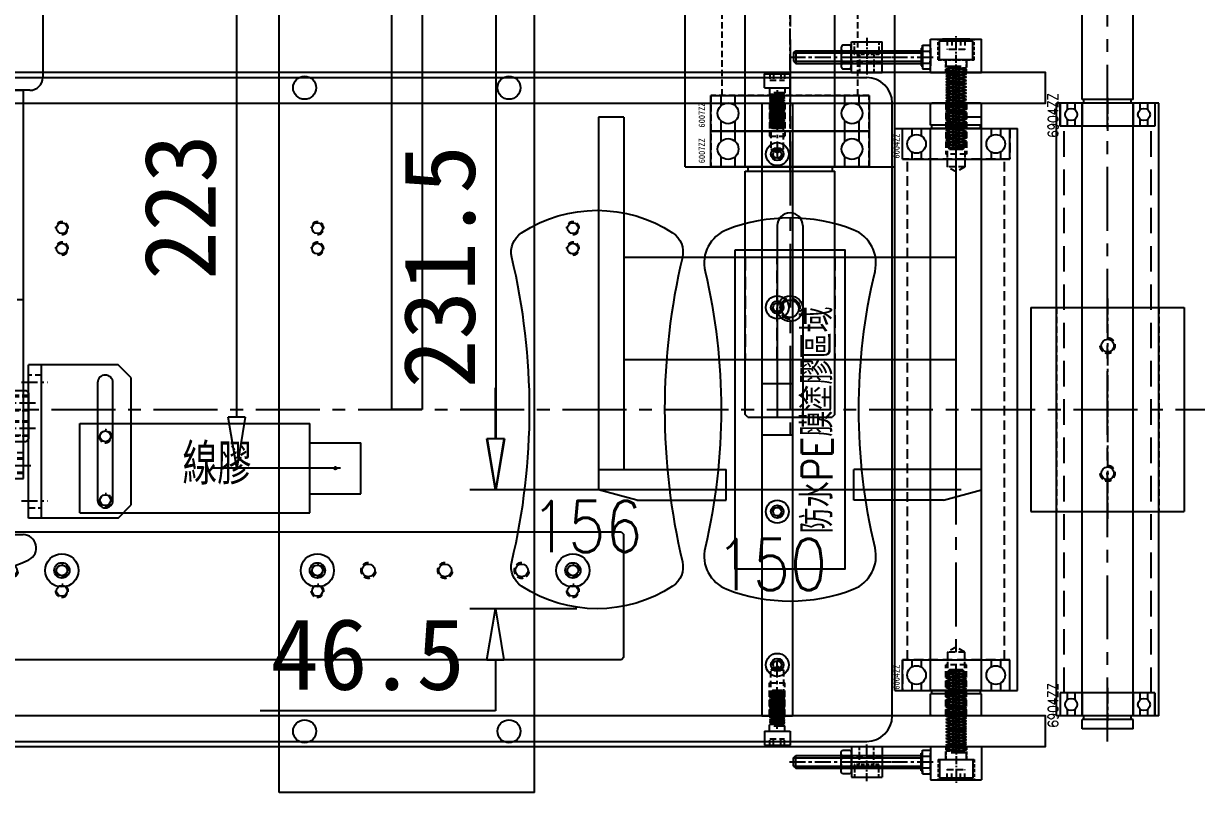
# Model space of a CAD drawing. Extents: x -1323 to 2728, y -2082 to -314.
# Drawn here: x -293.5 to 165.7, y -808.5 to -507.3 of the extents above; entities that cross this region are included whole.
import ezdxf

# ---------------------------------------------------------------- set-up
doc = ezdxf.new("R2010")
doc.units = 0
doc.header["$LTSCALE"] = 5
doc.header["$MEASUREMENT"] = 0
doc.linetypes.add('CENTER', pattern=[2, 1.25, -0.25, 0.25, -0.25])
doc.linetypes.add('DASHED', pattern=[0.75, 0.5, -0.25])
doc.layers.get('0').update_dxf_attribs({"linetype": 'CONTINUOUS'})
doc.layers.get('DEFPOINTS').update_dxf_attribs({"linetype": 'CONTINUOUS'})
for name, color, linetype in [('BLOCK', 5, 'CONTINUOUS'), ('CENTER', 1, 'CENTER'), ('DASHED', 2, 'DASHED'), ('DIM', 1, 'CONTINUOUS'), ('EXHAUST_AIR', 2, 'CONTINUOUS'), ('MAIN', 3, 'CONTINUOUS'), ('RRR', 1, 'CONTINUOUS'), ('TEMP', 150, 'CONTINUOUS')]:
    doc.layers.add(name, color=color, linetype=linetype)
doc.styles.add('CHINESE', font='romans.shx', dxfattribs={"width": 0.85, "height": 4, "bigfont": 'chineset.shx'})
doc.dimstyles.new('WEN', dxfattribs={"dimscale": 0, "dimtxt": 3.5, "dimasz": 2.5, "dimexe": 1.25, "dimexo": 1, "dimgap": 1, "dimtad": 1, "dimtoh": 1, "dimdsep": 46, "dimtxsty": 'Standard', "dimblk1": 'CLOSED', "dimblk2": 'CLOSED', "dimsah": 1, "dimcen": 0.5, "dimclrd": 1, "dimclre": 1, "dimclrt": 1, "dimadec": 0, "dimazin": 0, "dimtfac": 1, "dimtofl": 0, "dimtmove": 0, "dimatfit": 2, "dimldrblk": 'CLOSED', "dimfxl": 0, "dimtvp": 1, "dimtolj": 1, "dimtzin": 0, "dimarcsym": 0})

# ---------------------------------------------------------------- blocks, each defined once
blk = doc.blocks.new('0545-1')
at = {"layer": 'BLOCK', "color": 0, "linetype": 'Continuous'}
for centre in [(0, 65), (0, 15)]:
    blk.add_circle(centre, 2.5, dxfattribs=at)
at = {"layer": 'BLOCK', "color": 0, "linetype": 'DASHED'}
for centre in [(0, 65), (0, 15)]:
    blk.add_arc(centre, 3, 180, 90, dxfattribs=at)
at = {"layer": 'CENTER', "color": 0}
blk.add_line((0, 83.44), (0, -3.44), dxfattribs=at)
at = {"layer": 'DASHED', "color": 0}
for p, q in [((-20, 80), (-20, 0)), ((20, 80), (20, 0))]:
    blk.add_line(p, q, dxfattribs=at)
at = {"layer": 'MAIN', "color": 0}
for p, q in [((-30, 80), (-30, 0)), ((-30, 80), (30, 80)), ((30, 80), (30, 0)), ((-0.5, 15), (0.5, 15)), ((0, 14.5), (0, 15.5)), ((-30, 0), (30, 0))]:
    blk.add_line(p, q, dxfattribs=at)
blk = doc.blocks.new('0005-0')
at = {"layer": 'MAIN', "color": 0, "linetype": 'Continuous', "ltscale": 4}
for p, q in [((10, 0), (-10, 0)), ((-10, -62.6), (-10, 0)), ((10, -62.6), (10, 0)), ((10, -62.6), (-10, -62.6)), ((-10, -304), (-10, -64)), ((10, -64), (-10, -64)), ((-9.25, -64), (-9.25, -62.6)), ((9.25, -64), (9.25, -62.6)), ((10, -304), (10, -64)), ((10, -304), (-10, -304)), ((-10, -309), (-10, -305.4)), ((10, -305.4), (-10, -305.4)), ((-9.25, -305.4), (-9.25, -304)), ((9.25, -305.4), (9.25, -304)), ((10, -309), (10, -305.4)), ((10, -309), (-10, -309))]:
    blk.add_line(p, q, dxfattribs=at)
at = {"layer": 'MAIN', "color": 0, "linetype": 'DASHED', "ltscale": 4}
for p, q in [((-5, 0), (-5, -19)), ((-4.25, 0), (-4.25, -24)), ((4.25, -24), (4.25, 0)), ((5, 0), (5, -19)), ((-5, -19), (5, -19)), ((-4.25, -24), (4.25, -24)), ((-4.25, -24), (0, -26.45)), ((0, -26.45), (4.25, -24))]:
    blk.add_line(p, q, dxfattribs=at)
at = {"layer": 'MAIN', "color": 0, "linetype": 'CENTER', "ltscale": 4}
for p, q in [((0, -313.97), (0, 3.58)), ((0, 2.04), (0, -28.49))]:
    blk.add_line(p, q, dxfattribs=at)
blk = doc.blocks.new('0004-0')
at = {"layer": 'MAIN', "color": 0, "linetype": 'Continuous', "ltscale": 4}
for p, q in [((-20, -240), (-20, 0)), ((20, 0), (-20, 0)), ((20, -240), (20, 0)), ((20, -240), (-20, -240))]:
    blk.add_line(p, q, dxfattribs=at)
at = {"layer": 'MAIN', "color": 0, "linetype": 'DASHED', "ltscale": 4}
for p, q in [((-18.5, -9), (-18.5, 0)), ((18.5, 0), (18.5, -9)), ((18.5, -9), (-18.5, -9)), ((-17, -231), (-17, -9)), ((17, -231), (17, -9)), ((-18.5, -231), (-18.5, -240)), ((18.5, -231), (-18.5, -231)), ((18.5, -240), (18.5, -231))]:
    blk.add_line(p, q, dxfattribs=at)
blk = doc.blocks.new('6904')
at = {"layer": 'MAIN', "color": 0, "linetype": 'Continuous'}
for p, q in [((0, -18.5), (0, 18.5)), ((9, 18.5), (0, 18.5)), ((9, -18.5), (9, 18.5)), ((9, 10), (0, 10)), ((9, -10), (0, -10)), ((9, -18.5), (0, -18.5))]:
    blk.add_line(p, q, dxfattribs=at)
at = {"layer": 'MAIN', "color": 0}
for p, q in [((0, 15.75), (2.65, 15.75)), ((6.35, 15.75), (9, 15.75)), ((0, 12.75), (2.65, 12.75)), ((6.35, 12.75), (9, 12.75)), ((0, -12.75), (2.65, -12.75)), ((6.35, -12.75), (9, -12.75)), ((0, -15.75), (2.65, -15.75)), ((6.35, -15.75), (9, -15.75))]:
    blk.add_line(p, q, dxfattribs=at)
at = {"layer": 'MAIN', "color": 0, "linetype": 'CENTER'}
blk.add_line((11.07, 0), (-1.91, 0), dxfattribs=at)
at = {"layer": 'MAIN', "color": 0, "linetype": 'Continuous'}
for centre in [(4.5, 14.25), (4.5, -14.25)]:
    blk.add_circle(centre, 2.38, dxfattribs=at)
at = {"layer": 'MAIN', "color": 0, "linetype": 'Continuous', "style": 'CHINESE', "width": 0.85}
blk.add_text('6904ZZ', height=4, dxfattribs=at).set_placement((-4.56, 19.33))
blk = doc.blocks.new('SL6-002-1')
at = {"layer": 'MAIN', "color": 3, "linetype": 'Continuous'}
blk.add_blockref('0005-0', (46, -16), dxfattribs=at)
at = {"layer": 'MAIN', "color": 8, "linetype": 'Continuous', "rotation": 90}
for p in [(46, -89), (46, -320)]:
    blk.add_blockref('6904', p, dxfattribs=at)
at = {"layer": 'MAIN', "color": 4, "linetype": 'Continuous'}
blk.add_blockref('0004-0', (46, -80), dxfattribs=at)
blk = doc.blocks.new('SL6-080-1')
at = {"layer": 'MAIN'}
blk.add_blockref('SL6-002-1', (-46, 0), dxfattribs=at)
at = {"layer": 'MAIN', "color": 6}
blk.add_blockref('0545-1', (0, -240), dxfattribs=at)
blk = doc.blocks.new('0519-0')
at = {"layer": 'CENTER', "color": 0, "ltscale": 4}
blk.add_line((0, 74.93), (0, -282.01), dxfattribs=at)
at = {"layer": 'MAIN', "color": 0, "ltscale": 3}
for p, q in [((-17.5, -175), (-17.5, -30)), ((17.5, -175), (17.5, -30)), ((-17.5, -175), (17.5, -175)), ((-17.5, -176.7), (17.5, -176.7)), ((-17.5, -272), (-17.5, -176.7)), ((-16.5, -175), (-16.5, -176.7)), ((16.5, -175), (16.5, -176.7)), ((17.5, -272), (17.5, -176.7)), ((-16.5, -273), (-17.5, -272))]:
    blk.add_line(p, q, dxfattribs=at)
at = {"layer": 'MAIN', "color": 0}
for p, q in [((-5, -198), (-5, -273)), ((5, -198), (5, -273)), ((-16.5, -273), (16.5, -273)), ((17.5, -272), (16.5, -273))]:
    blk.add_line(p, q, dxfattribs=at)
blk.add_arc((0, -198), 5, 0, 180, dxfattribs=at)
blk = doc.blocks.new('0518-0')
at = {"layer": 'BLOCK', "color": 0, "linetype": 'Continuous', "ltscale": 2}
blk.add_circle((0, -20), 3.4, dxfattribs=at)
at = {"layer": 'BLOCK', "color": 0, "linetype": 'DASHED', "ltscale": 2}
blk.add_arc((0, -20), 4, 180, 90, dxfattribs=at)
at = {"layer": 'MAIN', "color": 0}
for p, q in [((-60, 55), (-75, 50.98)), ((60, 55), (75, 50.98))]:
    blk.add_line(p, q, dxfattribs=at)
at = {"layer": 'MAIN', "color": 0, "ltscale": 2}
for p, q in [((-75, 50.98), (-75, -95)), ((-60, 55), (-25, 55)), ((-25, 55), (-25, 43)), ((25, 55), (25, 43)), ((60, 55), (25, 55)), ((75, -95), (75, 50.98)), ((-75, 43), (-25, 43)), ((-65, 43), (-65, -95)), ((75, 43), (25, 43)), ((65, -95), (65, 43)), ((-65, 0), (65, 0)), ((-65, -40), (65, -40)), ((-75, -95), (-65, -95)), ((65, -95), (75, -95))]:
    blk.add_line(p, q, dxfattribs=at)
at = {"layer": 'MAIN', "color": 0, "linetype": 'DASHED', "ltscale": 2}
for p, q in [((-17.5, -40), (-17.5, 0)), ((-5, -40), (-5, 0)), ((5, 0), (5, -40)), ((17.5, -40), (17.5, 0))]:
    blk.add_line(p, q, dxfattribs=at)
at = {"layer": 'MAIN', "color": 0, "ltscale": 2}
blk.add_circle((0, -20), 5, dxfattribs=at)
blk = doc.blocks.new('0516-0')
at = {"layer": 'CENTER', "color": 0}
blk.add_line((0, -107.05), (0, 42.63), dxfattribs=at)
at = {"layer": 'DASHED', "color": 0}
for p, q in [((-35.5, 20), (-35.5, 40)), ((-31, 40), (-31, 12)), ((31, 12), (31, 40)), ((35.5, 20), (35.5, 40)), ((-31, 12), (31, 12)), ((-26.5, -77), (-26.5, 12)), ((26.5, -77), (26.5, 12)), ((31, -77), (-31, -77)), ((-31, -77), (-31, -105)), ((31, -105), (31, -77))]:
    blk.add_line(p, q, dxfattribs=at)
at = {"layer": 'MAIN', "color": 0}
for p, q in [((-37.5, 39), (-36.5, 40)), ((-37.5, 0), (-37.5, 39)), ((-36.5, 40), (36.5, 40)), ((-4.25, 18), (-4.25, 40)), ((4.25, 18), (4.25, 40)), ((36.5, 40), (37.5, 39)), ((37.5, 0), (37.5, 39)), ((0, 17.5), (0, 18.5)), ((-0.5, 18), (0.5, 18)), ((-41, 0), (41, 0)), ((-41, -105), (-41, 0)), ((41, -105), (41, 0)), ((-41, -105), (37.5, -105)), ((-34, -105), (41, -105))]:
    blk.add_line(p, q, dxfattribs=at)
at = {"layer": 'MAIN', "color": 0, "linetype": 'Continuous'}
for p, q in [((-37.5, 20), (-4.25, 20)), ((4.25, 20), (37.5, 20))]:
    blk.add_line(p, q, dxfattribs=at)
at = {"layer": 'MAIN', "color": 0}
blk.add_arc((0, 18), 4.25, 180, 0, dxfattribs=at)
blk = doc.blocks.new('6007')
at = {"layer": 'MAIN', "color": 0}
for p, q in [((0, 31), (14, 31)), ((0, -31), (0, 31)), ((14, 31), (14, -31)), ((0, 27), (3.983228, 27)), ((10.016772, 27), (14, 27)), ((0, 21.5), (3.983228, 21.5)), ((10.016772, 21.5), (14, 21.5)), ((0, 17.5), (14, 17.5)), ((0, -17.5), (14, -17.5)), ((0, -21.500006), (3.983228, -21.500006)), ((10.016772, -21.500006), (14, -21.500006)), ((0, -27), (3.983228, -27)), ((10.016772, -27), (14, -27)), ((14, -31), (0, -31))]:
    blk.add_line(p, q, dxfattribs=at)
for centre in [(7, 24.25), (7, -24.25)]:
    blk.add_circle(centre, 4.082085, dxfattribs=at)
at = {"layer": 'MAIN', "color": 0, "width": 0.8}
blk.add_text('6007ZZ', height=2.5, dxfattribs=at).set_placement((1.436719, 33.277393))
blk = doc.blocks.new('SL6-032-0')
at = {"layer": 'DIM', "color": 8}
blk.add_blockref('0519-0', (0, 70), dxfattribs=at)
at = {"layer": 'DIM', "color": 31, "rotation": 180}
blk.add_blockref('0518-0', (0, -180.52), dxfattribs=at)
at = {"layer": 'MAIN', "color": 6}
blk.add_blockref('0516-0', (0, 0), dxfattribs=at)
at = {"layer": 'MAIN', "color": 8, "rotation": 90}
for p in [(0, -91), (0, -105)]:
    blk.add_blockref('6007', p, dxfattribs=at)
blk = doc.blocks.new('0547-0')
at = {"layer": 'BLOCK', "color": 0, "linetype": 'Continuous'}
for centre in [(120, -29), (220, -29), (320, -29), (120, -37), (220, -37), (320, -37), (120, -163), (220, -163), (320, -163), (120, -171), (220, -171), (320, -171)]:
    blk.add_circle(centre, 2.1, dxfattribs=at)
at = {"layer": 'BLOCK', "color": 0, "linetype": 'DASHED'}
for centre, start, end in [((120, -29), 270, 180), ((220, -29), 270, 180), ((320, -29), 270, 180), ((120, -37), 270, 180), ((220, -37), 270, 180), ((320, -37), 270, 180), ((120, -163), 180, 90), ((220, -163), 180, 90), ((320, -163), 180, 90), ((120, -171), 180, 90), ((220, -171), 180, 90), ((320, -171), 180, 90)]:
    blk.add_arc(centre, 2.5, start, end, dxfattribs=at)
at = {"layer": 'MAIN', "color": 0}
for p, q in [((-95, 30), (435, 30)), ((445, -220), (445, 20)), ((-95, -230), (435, -230))]:
    blk.add_line(p, q, dxfattribs=at)
for centre, radius in [((400, 0), 4.5), ((400, 0), 2.5), ((400, -60), 4.5), ((400, -60), 2.5), ((400, -140), 4.5), ((400, -140), 2.5), ((400, -200), 4.5), ((400, -200), 2.5)]:
    blk.add_circle(centre, radius, dxfattribs=at)
for centre, start, end in [((435, 20), 0, 90), ((435, -220), 270, 0)]:
    blk.add_arc(centre, 10, start, end, dxfattribs=at)
blk = doc.blocks.new('0546-0')
at = {"layer": 'DASHED', "color": 0, "ltscale": 1.5}
for p, q in [((-21, -12), (-21, 0)), ((21, 0), (21, -12)), ((21, -12), (-21, -12)), ((-19, -208), (-19, -12)), ((19, -208), (19, -12)), ((21, -208), (-21, -208)), ((-21, -208), (-21, -220)), ((21, -220), (21, -208))]:
    blk.add_line(p, q, dxfattribs=at)
at = {"layer": 'MAIN', "color": 0, "ltscale": 1.5}
for p, q in [((-24, 0), (24, 0)), ((24, -220), (24, 0)), ((-24, -220), (-24, 0)), ((-24, -220), (24, -220))]:
    blk.add_line(p, q, dxfattribs=at)
blk = doc.blocks.new('0514-0')
at = {"layer": 'BLOCK', "color": 0, "linetype": 'DASHED'}
for p, q in [((-4, 0), (-4, -20)), ((-3.4, -25), (-3.4, 0)), ((3.400012, 0), (3.400012, -25)), ((4, 0), (4, -20)), ((4, -20), (-4, -20)), ((0.000012, -26.962988), (-3.4, -25)), ((3.400012, -25), (-3.399976, -25)), ((3.400012, -25), (0.000012, -26.962988)), ((0.000012, -213.037012), (-3.4, -215)), ((-3.4, -215), (-3.4, -240)), ((3.400012, -215), (-3.399976, -215)), ((3.400012, -215), (0.000012, -213.037012)), ((3.400012, -240), (3.400012, -215)), ((-4, -240), (-4, -220)), ((4, -220), (-4, -220)), ((4, -240), (4, -220))]:
    blk.add_line(p, q, dxfattribs=at)
at = {"layer": 'MAIN', "color": 0, "linetype": 'CENTER', "ltscale": 4}
blk.add_line((0, -244.970359), (0, 9.167953), dxfattribs=at)
at = {"layer": 'MAIN', "color": 0, "linetype": 'Continuous', "ltscale": 4}
for p, q in [((-10, -0.5), (-9.5, 0)), ((9.5, 0), (-9.5, 0)), ((9.5, 0), (10, -0.5)), ((-10, -8.6), (-10, -0.5)), ((10, -8.6), (10, -0.5)), ((10, -8.6), (-10, -8.6)), ((-9.5, -10), (-9.5, -8.6)), ((9.5, -10), (9.5, -8.6)), ((-10, -230), (-10, -10)), ((10, -10), (-10, -10)), ((10, -230), (10, -10)), ((10, -230), (-10, -230)), ((-10, -239.5), (-10, -231.4)), ((10, -231.4), (-10, -231.4)), ((-9.5, -231.4), (-9.5, -230)), ((9.5, -231.4), (9.5, -230)), ((10, -239.5), (10, -231.4)), ((-10, -239.5), (-9.5, -240)), ((9.5, -240), (-9.5, -240)), ((9.5, -240), (10, -239.5))]:
    blk.add_line(p, q, dxfattribs=at)
blk = doc.blocks.new('M8X35A')
at = {"layer": 'MAIN', "color": 0, "linetype": 'Continuous'}
for p, q in [((-6.5, 7.2), (-5.37, 8)), ((-6.5, 0), (-6.5, 7.2)), ((6.5, 7.2), (-6.5, 7.2)), ((5.37, 8), (-5.37, 8)), ((6.5, 7.2), (5.37, 8)), ((6.5, 0), (6.5, 7.2)), ((6.5, 0), (-6.5, 0)), ((-4, 0), (-4, -2.5)), ((4, 0), (4, -3.12)), ((-4, -2.5), (2, -2.5)), ((-2.63, -3.12), (-4, -2.5)), ((-4, -3.75), (4, -3.12)), ((-4, -3.75), (-2.63, -3.12)), ((-4, -3.75), (-2.63, -4.38)), ((-4, -5), (4, -4.38)), ((-2.63, -4.38), (-4, -5)), ((-2.63, -3.12), (2, -2.5)), ((-2.63, -4.38), (2.62, -3.75)), ((2.62, -3.75), (4, -3.12)), ((2.62, -3.75), (4, -4.38)), ((4, -4.38), (2.62, -5)), ((-4, -5), (-2.63, -5.62)), ((-4, -6.25), (4, -5.62)), ((-2.63, -5.62), (-4, -6.25)), ((-4, -6.25), (-2.63, -6.88)), ((-4, -7.5), (4, -6.88)), ((-2.63, -6.88), (-4, -7.5)), ((-4, -7.5), (-2.63, -8.12)), ((-4, -8.75), (4, -8.12)), ((-2.63, -8.12), (-4, -8.75)), ((-4, -8.75), (-2.63, -9.38)), ((-2.63, -5.62), (2.62, -5)), ((-2.63, -6.88), (2.62, -6.25)), ((-2.63, -8.12), (2.62, -7.5)), ((-2.63, -9.38), (2.62, -8.75)), ((2.62, -5), (4, -5.62)), ((4, -5.62), (2.62, -6.25)), ((2.62, -6.25), (4, -6.88)), ((4, -6.88), (2.62, -7.5)), ((2.62, -7.5), (4, -8.12)), ((4, -8.12), (2.62, -8.75)), ((2.62, -8.75), (4, -9.38)), ((-4, -10), (4, -9.38)), ((-2.63, -9.38), (-4, -10)), ((-4, -10), (-2.63, -10.62)), ((-4, -11.25), (4, -10.62)), ((-2.63, -10.62), (-4, -11.25)), ((-4, -11.25), (-2.63, -11.88)), ((-4, -12.5), (4, -11.88)), ((-2.63, -11.88), (-4, -12.5)), ((-4, -12.5), (-2.63, -13.12)), ((-4, -13.75), (4, -13.12)), ((-2.63, -13.12), (-4, -13.75)), ((-4, -13.75), (-2.63, -14.38)), ((-2.63, -10.62), (2.62, -10)), ((-2.63, -11.88), (2.62, -11.25)), ((-2.63, -13.12), (2.62, -12.5)), ((-2.63, -14.38), (2.62, -13.75)), ((4, -9.38), (2.62, -10)), ((2.62, -10), (4, -10.62)), ((4, -10.62), (2.62, -11.25)), ((2.62, -11.25), (4, -11.88)), ((4, -11.88), (2.62, -12.5)), ((2.62, -12.5), (4, -13.12)), ((4, -13.12), (2.62, -13.75)), ((2.62, -13.75), (4, -14.38)), ((-4, -15), (4, -14.38)), ((-2.63, -14.38), (-4, -15)), ((-4, -15), (-2.63, -15.62)), ((-4, -16.25), (4, -15.62)), ((-2.63, -15.62), (-4, -16.25)), ((-4, -16.25), (-2.63, -16.88)), ((-4, -17.5), (4, -16.88)), ((-2.63, -16.88), (-4, -17.5)), ((-4, -17.5), (-2.63, -18.12)), ((-4, -18.75), (4, -18.12)), ((-2.63, -18.12), (-4, -18.75)), ((-2.63, -15.62), (2.62, -15)), ((-2.63, -16.88), (2.62, -16.25)), ((-2.63, -18.12), (2.62, -17.5)), ((4, -14.38), (2.62, -15)), ((2.62, -15), (4, -15.62)), ((4, -15.62), (2.62, -16.25)), ((2.62, -16.25), (4, -16.88)), ((4, -16.88), (2.62, -17.5)), ((2.62, -17.5), (4, -18.12)), ((4, -18.12), (2.62, -18.75)), ((-4, -18.75), (-2.63, -19.38)), ((-4, -20), (4, -19.38)), ((-2.63, -19.38), (-4, -20)), ((-4, -20), (-2.63, -20.62)), ((-4, -21.25), (4, -20.62)), ((-2.63, -20.62), (-4, -21.25)), ((-4, -21.25), (-2.63, -21.88)), ((-4, -22.5), (4, -21.88)), ((-2.63, -21.88), (-4, -22.5)), ((-4, -22.5), (-2.63, -23.12)), ((-2.63, -19.38), (2.62, -18.75)), ((-2.63, -23.12), (2.62, -22.5)), ((-2.63, -20.62), (2.62, -20)), ((-2.63, -21.88), (2.62, -21.25)), ((2.62, -18.75), (4, -19.38)), ((4, -19.38), (2.62, -20)), ((2.62, -20), (4, -20.62)), ((4, -20.62), (2.62, -21.25)), ((2.62, -21.25), (4, -21.88)), ((4, -21.88), (2.62, -22.5)), ((2.62, -22.5), (4, -23.12)), ((-4, -23.75), (4, -23.12)), ((-2.63, -23.12), (-4, -23.75)), ((-4, -23.75), (-2.63, -24.38)), ((-4, -25), (4, -24.38)), ((-2.63, -24.38), (-4, -25)), ((-4, -25), (-2.63, -25.62)), ((-4, -26.25), (4, -25.62)), ((-2.63, -25.62), (-4, -26.25)), ((-4, -26.25), (-2.63, -26.88)), ((-4, -27.5), (4, -26.88)), ((-2.63, -26.88), (-4, -27.5)), ((-4, -27.5), (-2.63, -28.12)), ((-2.63, -26.88), (2.62, -26.25)), ((-2.63, -28.12), (2.62, -27.5)), ((-2.63, -24.38), (2.62, -23.75)), ((-2.63, -25.62), (2.62, -25)), ((4, -23.12), (2.62, -23.75)), ((2.62, -23.75), (4, -24.38)), ((4, -24.38), (2.62, -25)), ((2.62, -25), (4, -25.62)), ((4, -25.62), (2.62, -26.25)), ((2.62, -26.25), (4, -26.88)), ((4, -26.88), (2.62, -27.5)), ((2.62, -27.5), (4, -28.12)), ((-4, -28.75), (4, -28.12)), ((-2.63, -28.12), (-4, -28.75)), ((-4, -28.75), (-2.63, -29.38)), ((-4, -30), (4, -29.38)), ((-2.63, -29.38), (-4, -30)), ((-4, -30), (-2.63, -30.62)), ((-4, -31.25), (4, -30.62)), ((-2.63, -30.62), (-4, -31.25)), ((-4, -31.25), (-2.63, -31.88)), ((-4, -32.5), (4, -31.88)), ((-2.63, -31.88), (-4, -32.5)), ((-2.63, -30.62), (2.62, -30)), ((-2.63, -29.38), (2.62, -28.75)), ((-2.63, -31.88), (2.62, -31.25)), ((4, -28.12), (2.62, -28.75)), ((2.62, -28.75), (4, -29.38)), ((4, -29.38), (2.62, -30)), ((2.62, -30), (4, -30.62)), ((4, -30.62), (2.62, -31.25)), ((2.62, -31.25), (4, -31.88)), ((4, -31.88), (2.62, -32.5)), ((-4, -32.5), (-2.63, -33.12)), ((-4, -33.75), (4, -33.12)), ((-2.63, -33.12), (-4, -33.75)), ((-2.63, -34.38), (-4, -33.75)), ((-2.98, -34.64), (3.34, -34.29)), ((-2.98, -34.64), (-2.63, -34.38)), ((-2.63, -35), (-2.98, -34.64)), ((-2.63, -33.12), (2.62, -32.5)), ((-2.63, -35), (2.62, -35)), ((-2.63, -34.38), (2.62, -33.75)), ((2.62, -32.5), (4, -33.12)), ((4, -33.12), (2.62, -33.75)), ((3.34, -34.29), (2.62, -33.75)), ((2.62, -35), (3.34, -34.29))]:
    blk.add_line(p, q, dxfattribs=at)
at = {"layer": 'MAIN', "color": 0, "linetype": 'DASHED'}
for p, q in [((-3.46, 8), (-3.46, 4)), ((-1.73, 8), (-1.73, 4)), ((1.73, 8), (1.73, 4)), ((3.46, 8), (3.46, 4)), ((3.46, 4), (-3.46, 4))]:
    blk.add_line(p, q, dxfattribs=at)
blk = doc.blocks.new('M5X50')
at = {"layer": 'BLOCK', "color": 0, "linetype": 'CENTER'}
blk.add_line((0, -51.6), (0, 5.86), dxfattribs=at)
at = {"layer": 'BLOCK', "color": 0, "linetype": 'Continuous'}
for p, q in [((-4.62, 0.5), (-4.62, 3.31)), ((-4.62, 0.5), (4.62, 0.5)), ((-3.45, 0.5), (-4.62, 0.5)), ((-3.46, 3.65), (3.46, 3.65)), ((-3.45, 0), (-3.45, 0.5)), ((-3.45, 0), (3.45, 0)), ((-2.5, -49.12), (-2.5, 0)), ((-2.31, 0.5), (-2.31, 3.31)), ((2.31, 0.5), (2.31, 3.31)), ((2.5, -49.12), (2.5, 0)), ((3.45, 0), (3.45, 0.5)), ((3.45, 0.5), (4.62, 0.5)), ((4.62, 0.5), (4.62, 3.31)), ((-1.62, -50), (-1.62, 0)), ((1.62, -50), (1.62, 0)), ((-2.5, -49.12), (2.5, -49.12)), ((-1.62, -50), (-2.5, -49.12)), ((-1.62, -50), (1.62, -50)), ((1.62, -50), (2.5, -49.12))]:
    blk.add_line(p, q, dxfattribs=at)
for centre, radius, start, end in [((-3.46, 1.52), 2.13, 57.1328, 122.8672), ((0, -4.35), 8, 73.2213, 106.7787), ((3.46, 1.52), 2.13, 57.1328, 122.8672)]:
    blk.add_arc(centre, radius, start, end, dxfattribs=at)
blk = doc.blocks.new('0216-2')
at = {"layer": 'BLOCK', "color": 0, "linetype": 'CENTER'}
blk.add_line((-9, 6), (9.45, 6), dxfattribs=at)
at = {"layer": 'BLOCK', "color": 0, "linetype": 'DASHED'}
for p, q in [((-6, 8.5), (6, 8.5)), ((6, 8.05), (-6, 8.05)), ((-6, 3.95), (6, 3.95)), ((-6, 3.5), (6, 3.5))]:
    blk.add_line(p, q, dxfattribs=at)
at = {"layer": 'CENTER', "color": 0, "linetype": 'CENTER', "ltscale": 0.5}
blk.add_line((0, -1.51), (0, 13.49), dxfattribs=at)
at = {"layer": 'DASHED', "color": 0, "ltscale": 0.5}
for p, q in [((-2.75, 5), (-2.75, 12)), ((2.75, 5), (2.75, 12))]:
    blk.add_line(p, q, dxfattribs=at)
blk.add_lwpolyline([(4.75, 0), (4.75, 5), (-4.75, 5), (-4.75, 0)], dxfattribs=at)
at = {"layer": 'MAIN', "color": 0, "ltscale": 0.5}
for p, q in [((-6, 12), (6, 12)), ((-6, 12), (-6, 0)), ((6, 12), (6, 0)), ((-6, 0), (6, 0))]:
    blk.add_line(p, q, dxfattribs=at)
blk = doc.blocks.new('NUT5-0')
at = {"layer": 'EXHAUST_AIR', "color": 7}
for p, q in [((3.5, 4.62), (0.5, 4.62)), ((0, 3.46), (0, -3.46)), ((0.5, 2.31), (3.5, 2.31)), ((4, -3.46), (4, 3.46)), ((0.5, -2.31), (3.5, -2.31)), ((0.5, -4.62), (3.5, -4.62))]:
    blk.add_line(p, q, dxfattribs=at)
for centre, radius, start, end in [((1.58, 3.46), 1.58, 133.1735, 226.8263), ((2.42, 3.46), 1.58, 313.1737, 46.8265), ((5.58, 0), 5.58, 155.5673, 204.4327), ((-1.58, 0), 5.58, 335.5673, 24.4327), ((1.58, -3.46), 1.58, 133.1735, 226.8265), ((2.42, -3.46), 1.58, 313.1735, 46.8265)]:
    blk.add_arc(centre, radius, start, end, dxfattribs=at)
blk = doc.blocks.new('0218-1')
at = {"layer": 'CENTER', "color": 0, "ltscale": 0.5}
blk.add_line((0, -1.27), (0, 14.23), dxfattribs=at)
at = {"layer": 'DASHED', "color": 0, "ltscale": 0.5}
for p, q in [((-7, 5), (-7, 13)), ((7, 5), (7, 13)), ((-7, 5), (7, 5)), ((-4, 0), (-4, 5)), ((4, 0), (4, 5))]:
    blk.add_line(p, q, dxfattribs=at)
at = {"layer": 'MAIN', "color": 0, "ltscale": 0.5}
for p, q in [((-10, 13), (10, 13)), ((-10, 0), (-10, 13)), ((10, 0), (10, 13)), ((-10, 0), (10, 0))]:
    blk.add_line(p, q, dxfattribs=at)
blk = doc.blocks.new('6004')
at = {"layer": 'MAIN', "color": 0}
for p, q in [((-0.000049, 21), (11.999951, 21)), ((0, 21), (0, -21)), ((11.999951, 21), (11.999951, -21)), ((2.824512, 17.333325), (-0.000049, 17.333325)), ((11.999951, 17.333325), (9.175397, 17.333325)), ((2.824561, 13.66665), (-0.000049, 13.66665)), ((0, 10), (11.999951, 10)), ((11.999951, 13.66665), (9.175397, 13.66665)), ((2.824561, -13.666675), (-0.000049, -13.666675)), ((0, -10), (11.999951, -10)), ((11.999951, -13.666675), (9.175397, -13.666675)), ((2.824512, -17.333356), (-0.000049, -17.333356)), ((11.999951, -17.333356), (9.175397, -17.333356)), ((-0.000049, -21), (11.999951, -21))]:
    blk.add_line(p, q, dxfattribs=at)
for centre in [(5.999951, 15.5), (5.999951, -15.5)]:
    blk.add_circle(centre, 3.66667, dxfattribs=at)
at = {"layer": 'MAIN', "color": 0, "width": 0.8}
blk.add_text('6004ZZ', height=2.5, dxfattribs=at).set_placement((0.290601, 22.129346))
blk = doc.blocks.new('SL6-085-0')
at = {"layer": 'DIM', "color": 8}
blk.add_blockref('0514-0', (0, 0), dxfattribs=at)
at = {"layer": 'MAIN', "color": 7, "xscale": -1, "rotation": 180}
blk.add_blockref('0216-2', (-35, 24), dxfattribs=at)
at = {"layer": 'MAIN', "color": 8}
for name, p in [('0218-1', (0, 12)), ('M8X35A', (0, 17))]:
    blk.add_blockref(name, p, dxfattribs=at)
for name, p, rotation in [('M5X50', (-13.65, 18), 270), ('NUT5-0', (-41, 18), 180), ('6004', (0, -22), 90), ('6004', (0, -230), 90), ('M8X35A', (0, -257), 180)]:
    blk.add_blockref(name, p, dxfattribs=dict(at, rotation=rotation))
at = {"layer": 'MAIN', "color": 4}
blk.add_blockref('0546-0', (0, -10), dxfattribs=at)
at = {"layer": 'MAIN', "color": 7}
blk.add_blockref('0216-2', (-35, -264), dxfattribs=at)
at = {"layer": 'MAIN', "color": 8, "xscale": -1}
for name, p, rotation in [('0218-1', (0, -252), 180), ('M5X50', (-13.65, -258), 270)]:
    blk.add_blockref(name, p, dxfattribs=dict(at, rotation=rotation))
blk.add_blockref('NUT5-0', (-41, -258), dxfattribs=at)
blk = doc.blocks.new('0236-1')
at = {"layer": 'BLOCK', "color": 0, "linetype": 'CENTER'}
for p, q in [((0, 5), (0, -22.443359)), ((0, -245), (0, -217.556641))]:
    blk.add_line(p, q, dxfattribs=at)
at = {"layer": 'BLOCK', "color": 0, "linetype": 'DASHED'}
for p, q in [((-3, 0), (-3, -13)), ((-2.5, 0), (-2.5, -18)), ((2.499927, -18), (2.5, 0)), ((3, 0), (3, -13)), ((-3, -13), (3, -13)), ((-2.5, -18), (-0.000024, -19.443359)), ((-2.5, -18), (2.499927, -18)), ((-0.000024, -19.443359), (2.499927, -18)), ((-2.5, -222), (-0.000024, -220.556641)), ((-2.5, -240), (-2.5, -222)), ((-2.5, -222), (2.499927, -222)), ((-0.000024, -220.556641), (2.499927, -222)), ((2.499927, -222), (2.5, -240)), ((-3, -240), (-3, -227)), ((-3, -227), (3, -227)), ((3, -240), (3, -227))]:
    blk.add_line(p, q, dxfattribs=at)
at = {"layer": 'BLOCK', "color": 0, "linetype": 'Continuous'}
for centre in [(0, -20), (0, -80), (0, -160), (0, -220)]:
    blk.add_circle(centre, 1.625, dxfattribs=at)
at = {"layer": 'BLOCK', "color": 0, "linetype": 'DASHED'}
for centre, start, end in [((0, -20), 180, 90), ((0, -80), 180, 90), ((0, -160), 270, 180), ((0, -220), 270, 180)]:
    blk.add_arc(centre, 2, start, end, dxfattribs=at)
at = {"layer": 'MAIN', "color": 0}
for p, q in [((-6, 0), (-6, -240)), ((-6, 0), (6, 0)), ((6, 0), (6, -240)), ((-6, -240), (6, -240))]:
    blk.add_line(p, q, dxfattribs=at)
at = {"layer": 'TEMP', "color": 0}
for p, q in [((6, -110), (-6, -110)), ((6, -130), (-6, -130))]:
    blk.add_line(p, q, dxfattribs=at)
blk = doc.blocks.new('0530-0')
at = {"layer": 'BLOCK', "color": 0, "linetype": 'Continuous'}
for centre in [(-15, 300), (-15, 270), (-15, 240), (-15, 100), (-15, 70), (-15, 40)]:
    blk.add_circle(centre, 2.5, dxfattribs=at)
at = {"layer": 'BLOCK', "color": 0, "linetype": 'DASHED'}
for centre in [(-15, 300), (-15, 270), (-15, 240), (-15, 100), (-15, 70), (-15, 40)]:
    blk.add_arc(centre, 3, 180, 90, dxfattribs=at)
at = {"layer": 'MAIN', "color": 0, "ltscale": 2}
for p, q in [((-30, 339), (-29, 340)), ((19, 340), (-29, 340)), ((19, 340), (20, 339)), ((-30, 339), (-30, 1)), ((20, 339), (20, 1)), ((-29, 0), (-30, 1)), ((20, 1), (19, 0)), ((-29, 0), (19, 0))]:
    blk.add_line(p, q, dxfattribs=at)
for centre, radius in [((-15, 320), 6.5), ((-15, 320), 3), ((-15, 220), 6.5), ((-15, 220), 3), ((-15, 120), 6.5), ((-15, 120), 3), ((-15, 20), 6.5), ((-15, 20), 3)]:
    blk.add_circle(centre, radius, dxfattribs=at)
blk = doc.blocks.new('M6X16A')
at = {"layer": 'MAIN', "color": 0, "linetype": 'Continuous'}
for p, q in [((-5, 5.4), (-4.15, 6)), ((5, 5.4), (-5, 5.4)), ((-5, 0), (-5, 5.4)), ((4.15, 6), (-4.15, 6)), ((5, 5.4), (4.15, 6)), ((5, 0), (5, 5.4)), ((5, 0), (-5, 0)), ((-3, 0), (-3, -2)), ((3, 0), (3, -2.5)), ((-3, -2), (1.4, -2)), ((-1.9, -2.5), (-3, -2)), ((-3, -3), (3, -2.5)), ((-3, -3), (-1.9, -2.5)), ((-3, -3), (-1.9, -3.5)), ((-3, -4), (3, -3.5)), ((-1.9, -3.5), (-3, -4)), ((-3, -4), (-1.9, -4.5)), ((-3, -5), (3, -4.5)), ((-1.9, -4.5), (-3, -5)), ((-1.9, -2.5), (1.4, -2)), ((-1.9, -3.5), (1.9, -3)), ((-1.9, -4.5), (1.9, -4)), ((1.9, -3), (3, -2.5)), ((1.9, -3), (3, -3.5)), ((3, -3.5), (1.9, -4)), ((1.9, -4), (3, -4.5)), ((3, -4.5), (1.9, -5)), ((-3, -5), (-1.9, -5.5)), ((-3, -6), (3, -5.5)), ((-1.9, -5.5), (-3, -6)), ((-3, -6), (-1.9, -6.5)), ((-3, -7), (3, -6.5)), ((-1.9, -6.5), (-3, -7)), ((-3, -7), (-1.9, -7.5)), ((-3, -8), (3, -7.5)), ((-1.9, -7.5), (-3, -8)), ((-3, -8), (-1.9, -8.5)), ((-3, -9), (3, -8.5)), ((-1.9, -8.5), (-3, -9)), ((-3, -9), (-1.9, -9.5)), ((-1.9, -5.5), (1.9, -5)), ((-1.9, -6.5), (1.9, -6)), ((-1.9, -7.5), (1.9, -7)), ((-1.9, -8.5), (1.9, -8)), ((-1.9, -9.5), (1.9, -9)), ((1.9, -5), (3, -5.5)), ((3, -5.5), (1.9, -6)), ((1.9, -6), (3, -6.5)), ((3, -6.5), (1.9, -7)), ((1.9, -7), (3, -7.5)), ((3, -7.5), (1.9, -8)), ((1.9, -8), (3, -8.5)), ((3, -8.5), (1.9, -9)), ((1.9, -9), (3, -9.5)), ((-3, -10), (3, -9.5)), ((-1.9, -9.5), (-3, -10)), ((-3, -10), (-1.9, -10.5)), ((-3, -11), (3, -10.5)), ((-1.9, -10.5), (-3, -11)), ((-3, -11), (-1.9, -11.5)), ((-3, -12), (3, -11.5)), ((-1.9, -11.5), (-3, -12)), ((-3, -12), (-1.9, -12.5)), ((-3, -13), (3, -12.5)), ((-1.9, -12.5), (-3, -13)), ((-3, -13), (-1.9, -13.5)), ((-3, -14), (3, -13.5)), ((-1.9, -13.5), (-3, -14)), ((-1.9, -10.5), (1.9, -10)), ((-1.9, -11.5), (1.9, -11)), ((-1.9, -12.5), (1.9, -12)), ((-1.9, -13.5), (1.9, -13)), ((3, -9.5), (1.9, -10)), ((1.9, -10), (3, -10.5)), ((3, -10.5), (1.9, -11)), ((1.9, -11), (3, -11.5)), ((3, -11.5), (1.9, -12)), ((1.9, -12), (3, -12.5)), ((3, -12.5), (1.9, -13)), ((1.9, -13), (3, -13.5)), ((3, -13.5), (1.9, -14)), ((-3, -14), (-1.9, -14.5)), ((-3, -15), (3, -14.5)), ((-1.9, -14.5), (-3, -15)), ((-1.9, -15.5), (-3, -15)), ((-2.19, -15.71), (2.47, -15.43)), ((-2.19, -15.71), (-1.9, -15.5)), ((-1.9, -16), (-2.19, -15.71)), ((-1.9, -14.5), (1.9, -14)), ((-1.9, -15.5), (1.9, -15)), ((-1.9, -16), (1.9, -16)), ((1.9, -14), (3, -14.5)), ((3, -14.5), (1.9, -15)), ((2.47, -15.43), (1.9, -15)), ((1.9, -16), (2.47, -15.43))]:
    blk.add_line(p, q, dxfattribs=at)
at = {"layer": 'MAIN', "color": 0, "linetype": 'DASHED'}
for p, q in [((-2.89, 6), (-2.89, 3)), ((-1.44, 6), (-1.44, 3)), ((1.44, 6), (1.44, 3)), ((2.89, 6), (2.89, 3)), ((2.89, 3), (-2.89, 3))]:
    blk.add_line(p, q, dxfattribs=at)
blk = doc.blocks.new('STYLE1')
at = {"layer": 'MAIN', "color": 0}
blk.add_lwpolyline([(24.68, -70.4, 0.374902), (33.26, -54.11, -0.116804), (33.26, 54.11, 0.374902), (24.68, 70.4, 0.186421), (-24.68, 70.4, 0.374902), (-33.26, 54.11, -0.116804), (-33.26, -54.11, 0.374902), (-24.68, -70.4, 0.186421)], format="xyb", close=True, dxfattribs=at)
blk = doc.blocks.new('0226-1')
at = {"layer": 'MAIN', "color": 0}
for p, q in [((-50, 350), (-50, 0)), ((-50, 350), (50, 350)), ((50, 350), (50, 0)), ((-6, 16), (-6, 200)), ((-6, 200), (6, 200)), ((6, 16), (6, 200))]:
    blk.add_line(p, q, dxfattribs=at)
for centre in [(-40, 326), (40, 326), (-40, 74), (40, 74)]:
    blk.add_circle(centre, 4.5, dxfattribs=at)
blk = doc.blocks.new('SL6-084-1')
at = {"layer": 'BLOCK', "color": 1, "linetype": 'CENTER'}
blk.add_line((949.42, -65), (949.42, -81.69), dxfattribs=at)
at = {"layer": 'MAIN', "color": 8}
blk.add_lwpolyline([(927.92, -137.5), (970.92, -137.5), (970.92, -262.5), (927.92, -262.5)], close=True, dxfattribs=at)
at = {"layer": 'TEMP'}
for points in [[(439.42, -68), (439.42, -80), (1049.42, -80), (1049.42, -68)], [(439.42, -320), (439.42, -332), (1049.42, -332), (1049.42, -320)]]:
    blk.add_lwpolyline(points, close=True, dxfattribs=at)
at = {"layer": 'MAIN', "color": 8, "rotation": 180}
for name, p in [('0226-1', (799.42, 0)), ('M6X16A', (944.42, -326))]:
    blk.add_blockref(name, p, dxfattribs=at)
at = {"layer": 'MAIN', "color": 8}
for name, p in [('SL6-085-0', (1014.42, -80)), ('STYLE1', (949.42, -200))]:
    blk.add_blockref(name, p, dxfattribs=at)
at = {"layer": 'MAIN', "color": 8, "xscale": -1}
blk.add_blockref('M6X16A', (944.42, -74), dxfattribs=at)
at = {"layer": 'MAIN', "color": 3}
blk.add_blockref('0547-0', (544.42, -100), dxfattribs=at)
at = {"layer": 'MAIN', "color": 4, "rotation": 270}
blk.add_blockref('0530-0', (544.42, -278), dxfattribs=at)
at = {"layer": 'TEMP', "color": 2}
blk.add_blockref('0236-1', (944.42, -80), dxfattribs=at)
at = {"layer": 'MAIN', "color": 8, "style": 'CHINESE', "width": 0.85}
blk.add_text('防水PE膜塗膠區域', height=12, rotation=90, dxfattribs=at).set_placement((966.04, -248.52))
blk = doc.blocks.new('_CLOSED')
at = {"color": 0, "linetype": 'ByBlock'}
for p, q in [((-1, 0.167), (0, 0)), ((-1, 0.167), (-1, -0.167)), ((0, 0), (-1, -0.167))]:
    blk.add_line(p, q, dxfattribs=at)
blk = doc.blocks.new('*D168')
at = {"layer": 'DEFPOINTS', "color": 0}
for p in [(-93.43, -458.53), (-108.52, -690.03), (-68.43, -690.03)]:
    blk.add_point(p, dxfattribs=at)
at = {"layer": 'MAIN', "color": 1, "lineweight": -2}
for p, q in [((-101.43, -458.53), (-118.52, -458.53)), ((-108.52, -478.53), (-108.52, -670.03)), ((-76.43, -690.03), (-118.52, -690.03))]:
    blk.add_line(p, q, dxfattribs=at)
at = {"layer": 'MAIN', "color": 1, "lineweight": -2, "xscale": 20, "yscale": 20, "zscale": 20}
for p, rotation in [((-108.52, -458.53), 90), ((-108.52, -690.03), 270)]:
    blk.add_blockref('_CLOSED', p, dxfattribs=dict(at, rotation=rotation))
at = {"layer": 'MAIN', "color": 1, "insert": (-130.52, -602.57), "char_height": 28, "attachment_point": 5, "rotation": 90}
blk.add_mtext('\\A1;231.5', dxfattribs=at)
blk = doc.blocks.new('156護墊外型')
at = {"layer": 'RRR', "color": 0}
blk.add_lwpolyline([(-33.38, 59.59, -0.316022), (-29.55, 69.2, -0.29785), (29.55, 69.2, -0.316022), (33.38, 59.59, 0.116793), (33.38, -59.59, -0.316022), (29.55, -69.2, -0.29785), (-29.55, -69.2, -0.316022), (-33.38, -59.59, 0.116793)], format="xyb", close=True, dxfattribs=at)
blk = doc.blocks.new('*D172')
at = {"layer": 'DEFPOINTS', "color": 0}
for p in [(-108.77, -690.03), (81.57, -690.03), (-68.94, -736.53)]:
    blk.add_point(p, dxfattribs=at)
at = {"layer": 'MAIN', "color": 1, "lineweight": -2}
for p, q in [((-108.77, -670.03), (-108.77, -650.03)), ((73.57, -690.03), (-118.77, -690.03)), ((-76.94, -736.53), (-118.77, -736.53)), ((-108.77, -756.53), (-108.77, -776.53)), ((-108.77, -776.53), (-200.77, -776.53))]:
    blk.add_line(p, q, dxfattribs=at)
at = {"layer": 'MAIN', "color": 1, "lineweight": -2, "xscale": 20, "yscale": 20, "zscale": 20}
for p, rotation in [((-108.77, -690.03), 270), ((-108.77, -736.53), 90)]:
    blk.add_blockref('_CLOSED', p, dxfattribs=dict(at, rotation=rotation))
at = {"layer": 'MAIN', "color": 1, "insert": (-158.77, -754.53), "char_height": 28, "attachment_point": 5}
blk.add_mtext('\\A1;46.5', dxfattribs=at)
blk = doc.blocks.new('0030-2')
at = {"layer": 'MAIN', "color": 0, "linetype": 'CENTER', "ltscale": 1.5}
for p, q in [((0, -80.15), (0, 6.55)), ((-30.16, -30), (-12.45, -30)), ((-30.16, -60), (-12.45, -60))]:
    blk.add_line(p, q, dxfattribs=at)
at = {"layer": 'MAIN', "color": 0, "ltscale": 1.5}
for p, q in [((-27.5, 0), (-27.5, -70)), ((27.5, 0), (-27.5, 0)), ((27.5, 0), (27.5, -70)), ((22.5, -75), (-22.5, -75))]:
    blk.add_line(p, q, dxfattribs=at)
at = {"layer": 'MAIN', "color": 0, "linetype": 'DASHED', "ltscale": 1.5}
for p, q in [((-15, 0), (-15, -75)), ((15, 0), (15, -75)), ((27.5, -20), (-27.5, -20)), ((-27.5, -26), (-15, -26)), ((-15, -26.6), (-27.5, -26.6)), ((-27.5, -33.4), (-15, -33.4)), ((-27.5, -34), (-15, -34)), ((-27.5, -56), (-15, -56)), ((-15, -56.6), (-27.5, -56.6)), ((-27.5, -63.4), (-15, -63.4)), ((-27.5, -64), (-15, -64))]:
    blk.add_line(p, q, dxfattribs=at)
at = {"layer": 'MAIN', "color": 0, "ltscale": 1.5}
for centre, start, end in [((-22.5, -70), 180, 270), ((22.5, -70), 270, 0)]:
    blk.add_arc(centre, 5, start, end, dxfattribs=at)
at = {"layer": 'TEMP', "color": 0, "linetype": 'DASHED', "ltscale": 1.5}
blk.add_lwpolyline([(-17.5, 0), (-17.5, -5, 0.414214), (-12.5, -10), (12.5, -10, 0.414214), (17.5, -5), (17.5, 0)], format="xyb", dxfattribs=at)
blk = doc.blocks.new('0521A-0')
at = {"layer": 'CENTER', "color": 0, "ltscale": 1.5}
blk.add_line((0, 70.41), (0, -157.07), dxfattribs=at)
at = {"layer": 'CENTER', "color": 0, "linetype": 'CENTER'}
blk.add_line((22.81, -147), (7.81, -147), dxfattribs=at)
at = {"layer": 'DASHED', "color": 0}
for p, q in [((-9, -69), (0, -62.46)), ((9, -69), (0, -62.46)), ((-10, -82), (-10, -72)), ((-10, -72), (10, -72)), ((-9, -69), (-9, -72)), ((9, -69), (9, -72)), ((10, -72), (10, -82)), ((20, -82), (-20, -82)), ((20, -142), (-20, -142)), ((-10, -152), (-10, -142)), ((10, -142), (10, -152))]:
    blk.add_line(p, q, dxfattribs=at)
at = {"layer": 'DASHED', "color": 0, "linetype": 'DASHED'}
for p, q in [((20, -144), (10, -144)), ((20, -144.5), (10, -144.5)), ((10, -149.5), (20, -149.5)), ((20, -150), (10, -150))]:
    blk.add_line(p, q, dxfattribs=at)
blk.add_arc((0, -147), 3, 180, 90, dxfattribs=at)
at = {"layer": 'MAIN', "color": 0, "ltscale": 1.5}
for p, q in [((-15, 67), (-14, 68)), ((-15, 0), (-15, 67)), ((-14, 68), (14, 68)), ((14, 68), (15, 67)), ((15, 0), (15, 67)), ((-20, -152), (-20, 0)), ((-20, 0), (20, 0)), ((20, -152), (20, 0)), ((-20, -152), (20, -152))]:
    blk.add_line(p, q, dxfattribs=at)
at = {"layer": 'MAIN', "color": 0, "linetype": 'Continuous'}
blk.add_circle((0, -147), 2.5, dxfattribs=at)
blk = doc.blocks.new('線膠槍-1')
at = {"layer": 'BLOCK', "color": 0, "linetype": 'Continuous'}
for centre in [(0, 0), (0, -25)]:
    blk.add_circle(centre, 2.1, dxfattribs=at)
at = {"layer": 'BLOCK', "color": 0, "linetype": 'DASHED'}
for centre in [(0, 0), (0, -25)]:
    blk.add_arc(centre, 2.5, 180, 90, dxfattribs=at)
at = {"layer": 'DIM', "color": 0}
for p, q in [((-10, 5), (80, 5)), ((-10, -30), (-10, 5)), ((80, -30), (80, 5)), ((80, -2.5), (100, -2.5)), ((100, -22.5), (100, -2.5)), ((80, -22.5), (100, -22.5)), ((-10, -30), (80, -30))]:
    blk.add_line(p, q, dxfattribs=at)
blk.add_circle((90, -12.5), 0.5, dxfattribs=at)
blk = doc.blocks.new('0549-1')
at = {"layer": 'CENTER', "color": 0, "linetype": 'CENTER'}
for p, q in [((0, -25), (0, 3.8)), ((24.62, -5), (5.78, -5)), ((24.62, -15), (5.78, -15))]:
    blk.add_line(p, q, dxfattribs=at)
at = {"layer": 'DASHED', "color": 0, "linetype": 'DASHED'}
for p, q in [((-7, -20), (-7, 0)), ((-6, 0), (-6, -20)), ((6, -20), (6, 0)), ((7, -20), (7, 0)), ((9, -2.5), (7.56, -5)), ((9, -2.5), (9, -7.5)), ((22, -2.5), (9, -2.5)), ((12, -2), (12, -8)), ((22, -2), (12, -2)), ((7.56, -5), (9, -7.5)), ((9, -7.5), (22, -7.5)), ((22, -8), (12, -8)), ((9, -12.5), (7.56, -15)), ((9, -12.5), (9, -17.5)), ((22, -12.5), (9, -12.5)), ((12, -12), (12, -18)), ((22, -12), (12, -12)), ((7.56, -15), (9, -17.5)), ((9, -17.5), (22, -17.5)), ((22, -18), (12, -18))]:
    blk.add_line(p, q, dxfattribs=at)
at = {"layer": 'MAIN', "color": 0}
for p, q in [((-21, 0), (-22, -1)), ((-21, 0), (21, 0)), ((22, -1), (21, 0)), ((-22, -1), (-22, -19)), ((22, -1), (22, -19)), ((-22, -19), (-21, -20)), ((-21, -20), (21, -20)), ((21, -20), (22, -19))]:
    blk.add_line(p, q, dxfattribs=at)
blk = doc.blocks.new('0548-0')
at = {"layer": 'CENTER', "color": 0}
blk.add_line((0, 12.58), (0, -92.17), dxfattribs=at)
at = {"layer": 'MAIN', "color": 0}
for p, q in [((-5, 9), (-4, 10)), ((-4, 10), (4, 10)), ((4, 10), (5, 9)), ((-5, 9), (-5, 0)), ((5, 9), (5, 0)), ((-7, -1), (-6, 0)), ((-6, 0), (-6, -60)), ((-6, 0), (6, 0)), ((6, 0), (6, -60)), ((6, 0), (7, -1)), ((-7, -1), (-7, -59)), ((7, -1), (7, -59)), ((-6, -60), (-7, -59)), ((7, -59), (6, -60)), ((6, -60), (-6, -60)), ((-5, -60), (-5, -89)), ((5, -60), (5, -89)), ((-3, -85.5), (3, -79.5)), ((3, -85.5), (-3, -79.5)), ((-3, -85.5), (-3, -79.5)), ((3, -79.5), (-3, -79.5)), ((3, -85.5), (3, -79.5)), ((3, -85.5), (-3, -85.5)), ((-4, -90), (-5, -89)), ((4, -90), (-4, -90)), ((5, -89), (4, -90))]:
    blk.add_line(p, q, dxfattribs=at)
blk = doc.blocks.new('0550-1')
at = {"layer": 'CENTER', "color": 0}
for p, q in [((-18.25, 2.82), (-18.25, -7.33)), ((28.25, 2.82), (28.25, -7.33))]:
    blk.add_line(p, q, dxfattribs=at)
at = {"layer": 'DASHED', "color": 0}
for p, q in [((31, -5), (31, 0)), ((-21, 0), (-21, -5))]:
    blk.add_line(p, q, dxfattribs=at)
at = {"layer": 'MAIN', "color": 0}
for p, q in [((-25, 0), (35, 0)), ((-25, -35), (-25, 0)), ((35, -35), (35, 0)), ((-25, -5), (35, -5)), ((-25, -35), (-20, -40)), ((30, -40), (35, -35)), ((30, -40), (-20, -40))]:
    blk.add_line(p, q, dxfattribs=at)
blk.add_lwpolyline([(-18, -33), (28, -33, 1), (28, -27), (-18, -27, 1)], format="xyb", close=True, dxfattribs=at)
blk = doc.blocks.new('A$C05434D61')
at = {"layer": 'DASHED'}
for p, q in [((20, 32), (20, 17)), ((30, 32), (30, 17)), ((20, 17), (30, 17))]:
    blk.add_line(p, q, dxfattribs=at)
at = {"layer": 'MAIN'}
for p, q in [((14, 32), (36, 32)), ((14, 32), (14, 15)), ((36, 32), (36, 15)), ((5.19, 15), (44.8, 15))]:
    blk.add_line(p, q, dxfattribs=at)
for centre, radius, start, end in [((5.19, 9.81), 5.19, 90, 243.7644), ((44.8, 9.81), 5.19, 296.2356, 90), ((25, 50), 50, 243.7644, 296.2356)]:
    blk.add_arc(centre, radius, start, end, dxfattribs=at)
blk = doc.blocks.new('0551-0')
at = {"layer": 'CENTER', "color": 0}
blk.add_line((0, 3.83), (0, -14.82), dxfattribs=at)
at = {"layer": 'DASHED', "color": 0}
for p, q in [((-5, 0), (-5, -10)), ((5, 0), (5, -10))]:
    blk.add_line(p, q, dxfattribs=at)
at = {"layer": 'MAIN', "color": 0}
blk.add_lwpolyline([(-10, -1), (-10, -9), (-9, -10), (9, -10), (10, -9), (10, -1), (9, 0), (-9, 0)], close=True, dxfattribs=at)
blk = doc.blocks.new('M8X12B')
at = {"layer": 'MAIN', "color": 0, "linetype": 'Continuous'}
for p, q in [((-2.62, 12), (-4, 11.38)), ((-4, 11.38), (1.99, 11.38)), ((-2.62, 10.74), (-4, 11.38)), ((-4, 11.38), (1.99, 11.38)), ((-2.62, 10.74), (-4, 11.38)), ((-4, 11.38), (1.99, 11.38)), ((-2.62, 10.74), (-4, 11.38)), ((-4, 11.38), (1.99, 11.38)), ((-2.62, 10.74), (-4, 11.38)), ((-4, 11.38), (1.99, 11.38)), ((-2.62, 10.74), (-4, 11.38)), ((-4, 11.38), (1.99, 11.38)), ((-2.62, 10.74), (-4, 11.38)), ((-4, 11.38), (4, 11.38)), ((-4, 10.11), (4, 10.74)), ((-4, 10.11), (-2.62, 10.74)), ((-4, 10.11), (4, 10.74)), ((-4, 10.11), (-2.62, 10.74)), ((-4, 10.11), (4, 10.74)), ((-4, 10.11), (-2.62, 10.74)), ((-4, 10.11), (4, 10.74)), ((-4, 10.11), (-2.62, 10.74)), ((-4, 10.11), (4, 10.74)), ((-4, 10.11), (-2.62, 10.74)), ((-4, 10.11), (4, 10.74)), ((-4, 10.11), (-2.62, 10.74)), ((-4, 10.11), (-2.62, 9.48)), ((-4, 8.84), (4, 9.48)), ((-2.62, 9.48), (-4, 8.84)), ((-2.62, 12), (2.62, 12)), ((-2.62, 10.74), (1.99, 11.38)), ((-2.62, 10.74), (1.99, 11.38)), ((-2.62, 10.74), (1.99, 11.38)), ((-2.62, 10.74), (1.99, 11.38)), ((-2.62, 10.74), (1.99, 11.38)), ((-2.62, 10.74), (1.99, 11.38)), ((-2.62, 9.48), (2.62, 10.11)), ((2.62, 12), (4, 11.38)), ((2.62, 10.11), (4, 10.74)), ((2.62, 10.11), (4, 10.74)), ((2.62, 10.11), (4, 10.74)), ((2.62, 10.11), (4, 10.74)), ((2.62, 10.11), (4, 10.74)), ((2.62, 10.11), (4, 10.74)), ((2.62, 10.11), (4, 9.48)), ((4, 9.48), (2.62, 8.84)), ((4, 11.38), (4, 10.74)), ((-4, 8.84), (-2.62, 8.21)), ((-4, 7.58), (4, 8.21)), ((-2.62, 8.21), (-4, 7.58)), ((-4, 7.58), (-2.62, 6.95)), ((-4, 6.31), (4, 6.95)), ((-2.62, 6.95), (-4, 6.31)), ((-4, 6.31), (-2.62, 5.68)), ((-4, 5.05), (4, 5.68)), ((-2.62, 5.68), (-4, 5.05)), ((-4, 5.05), (-2.62, 4.41)), ((-2.62, 8.21), (2.62, 8.84)), ((-2.62, 6.95), (2.62, 7.58)), ((-2.62, 5.68), (2.62, 6.31)), ((-2.62, 4.41), (2.62, 5.05)), ((2.62, 8.84), (4, 8.21)), ((4, 8.21), (2.62, 7.58)), ((2.62, 7.58), (4, 6.95)), ((4, 6.95), (2.62, 6.31)), ((2.62, 6.31), (4, 5.68)), ((4, 5.68), (2.62, 5.05)), ((2.62, 5.05), (4, 4.41)), ((-4, 3.78), (4, 4.41)), ((-2.62, 4.41), (-4, 3.78)), ((-4, 3.78), (-2.62, 3.15)), ((-4, 2.52), (4, 3.15)), ((-2.62, 3.15), (-4, 2.52)), ((-4, 2.52), (-2.62, 1.88)), ((-4, 1.25), (4, 1.88)), ((-2.62, 1.88), (-4, 1.25)), ((-2.75, 0), (-4, 1.25)), ((4, 1.25), (-4, 1.25)), ((2.75, 0), (-2.75, 0)), ((-2.62, 3.15), (2.62, 3.78)), ((-2.62, 1.88), (2.62, 2.52)), ((4, 4.41), (2.62, 3.78)), ((2.62, 3.78), (4, 3.15)), ((4, 3.15), (2.62, 2.52)), ((2.62, 2.52), (4, 1.88)), ((4, 1.88), (2.62, 1.25)), ((2.75, 0), (4, 1.25))]:
    blk.add_line(p, q, dxfattribs=at)
at = {"layer": 'MAIN', "color": 0, "linetype": 'DASHED'}
for p, q in [((-2.31, 12), (-2.31, 9)), ((-1.15, 12), (-1.15, 9)), ((1.15, 12), (1.15, 9)), ((2.31, 12), (2.31, 9)), ((2.31, 9), (-2.31, 9))]:
    blk.add_line(p, q, dxfattribs=at)
blk = doc.blocks.new('SL6-037A-0')
at = {"layer": 'DIM', "color": 2}
blk.add_blockref('0030-2', (0, 0), dxfattribs=at)
at = {"layer": 'DIM', "color": 3}
blk.add_blockref('線膠槍-1', (52, -210.5), dxfattribs=at)
at = {"layer": 'MAIN', "color": 1}
blk.add_blockref('0521A-0', (0, -75), dxfattribs=at)
at = {"layer": 'MAIN', "color": 8, "rotation": 90}
for p in [(-15, -30), (-15, -60)]:
    blk.add_blockref('M8X12B', p, dxfattribs=at)
at = {"layer": 'MAIN', "color": 5}
for p in [(0, -147), (0, -217)]:
    blk.add_blockref('0551-0', p, dxfattribs=at)
at = {"layer": 'MAIN', "color": 7}
blk.add_blockref('0548-0', (0, -157), dxfattribs=at)
at = {"layer": 'MAIN', "color": 4, "rotation": 90}
blk.add_blockref('0550-1', (22, -217.5), dxfattribs=at)
at = {"layer": 'MAIN', "color": 6}
blk.add_blockref('0549-1', (0, -192.5), dxfattribs=at)
at = {"layer": 'MAIN'}
blk.add_blockref('A$C05434D61', (-25, -264), dxfattribs=at)
at = {"layer": 'DIM', "style": 'CHINESE', "width": 0.85}
blk.add_text('線膠', height=16, dxfattribs=at).set_placement((82.19, -229.38))
blk = doc.blocks.new('*D193')
at = {"layer": 'DEFPOINTS', "color": 0}
for p in [(-285.93, -458.53), (-210.01, -458.53), (-161.43, -681.53)]:
    blk.add_point(p, dxfattribs=at)
at = {"layer": 'MAIN', "color": 1, "lineweight": -2}
for p, q in [((-277.93, -458.53), (-200.01, -458.53)), ((-210.01, -661.53), (-210.01, -478.53)), ((-169.43, -681.53), (-220.01, -681.53))]:
    blk.add_line(p, q, dxfattribs=at)
at = {"layer": 'MAIN', "color": 1, "lineweight": -2, "xscale": 20, "yscale": 20, "zscale": 20}
for p, rotation in [((-210.01, -458.53), 90), ((-210.01, -681.53), 270)]:
    blk.add_blockref('_CLOSED', p, dxfattribs=dict(at, rotation=rotation))
at = {"layer": 'MAIN', "color": 1, "insert": (-232.01, -579.24), "char_height": 28, "attachment_point": 5, "rotation": 90}
blk.add_mtext('\\A1;223', dxfattribs=at)

msp = doc.modelspace()

# ---------------------------------------------------------------- linework, layer by layer
at = {"layer": 'MAIN', "color": 1, "linetype": 'CENTER', "ltscale": 4}
msp.add_line((-1322.503, -658.532), (1992.54, -658.532), dxfattribs=at)

# ---------------------------------------------------------------- block references
at = {"layer": 'MAIN'}
for name, p in [('SL6-084-1', (-942.85, -458.532)), ('SL6-032-0', (6.569, -458.532)), ('SL6-080-1', (130.853, -458.532)), ('SL6-037A-0', (-313.431, -458.532)), ('156護墊外型', (-68.936, -658.532))]:
    msp.add_blockref(name, p, dxfattribs=at)

# ---------------------------------------------------------------- texts
at = {"layer": 'MAIN', "color": 231, "style": 'CHINESE', "width": 0.85}
for s, p in [('156', (-94.866, -714.349)), ('150', (-22.594, -729.22))]:
    msp.add_text(s, height=20, dxfattribs=at).set_placement(p)

# ---------------------------------------------------------------- dimensions: what is measured, and where the dimension line sits
at = {"layer": 'MAIN'}
for base, p1, p2, picture, middle in [((-210.009, -458.532), (-161.431, -681.532), (-285.931, -458.532), '*D193', (-210.009, -579.242)), ((-108.52, -690.032), (-93.431, -458.532), (-68.431, -690.032), '*D168', (-108.52, -602.568)), ((-108.765, -690.032), (-68.936, -736.532), (81.569, -690.032), '*D172', (-158.765, -776.532))]:
    dim = msp.add_linear_dim(base=base, p1=p1, p2=p2, angle=90, dimstyle='WEN', override={"dimscale": 8, "dimatfit": 1}, dxfattribs=at)
    dim.commit()
    dim.dimension.update_dxf_attribs({"geometry": picture, "text_midpoint": middle, "dimtype": 160})

doc.saveas('drawing.dxf')
